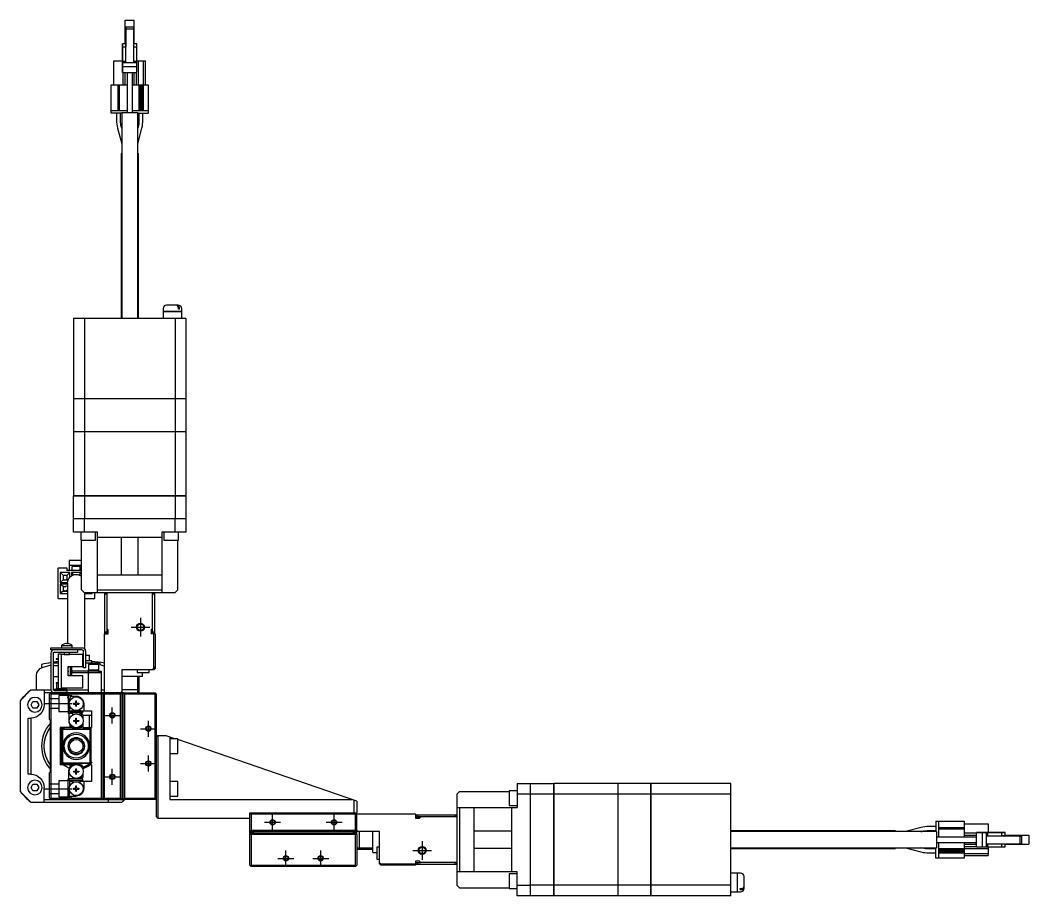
# Model space of a CAD drawing. Extents: x 0 to 1346, y -8 to 1139.
# Drawn here: x 0 to 377.6, y 409.9 to 737.5 of the extents above; entities that cross this region are included whole.
import ezdxf

# ---------------------------------------------------------------- set-up
doc = ezdxf.new("R2010")
doc.units = 0
doc.header["$LTSCALE"] = 0.5
doc.linetypes.add('CENTER', pattern=[50.8, 31.75, -6.35, 6.35, -6.35])
doc.linetypes.add('DASHED', pattern=[19.05, 12.7, -6.35])
for name, color, linetype in [('MSM_CENTER', 1, 'CENTER'), ('MSM_CONTINUOUS', 7, 'CONTINUOUS'), ('MSM_DASHED', 4, 'DASHED'), ('MSM_NARROW', 5, 'CONTINUOUS')]:
    doc.layers.add(name, color=color, linetype=linetype)

msp = doc.modelspace()

# ---------------------------------------------------------------- linework, layer by layer
at = {"layer": 'MSM_CENTER'}
for p, q in [((45, 513.91), (45, 506.91)), ((41.5, 510.41), (48.5, 510.41)), ((9, 481.91), (19.5, 481.91)), ((34.5, 474.41), (34.5, 480.41)), ((31.5, 477.41), (37.5, 477.41)), ((45, 472.41), (51, 472.41)), ((48, 469.41), (48, 475.41)), ((48, 456.41), (48, 462.41)), ((34.5, 451.41), (34.5, 457.41)), ((45, 459.41), (51, 459.41)), ((31.5, 454.41), (37.5, 454.41)), ((9, 449.91), (19.5, 449.91)), ((94.5, 434.41), (94.5, 440.41)), ((117.5, 434.41), (117.5, 440.41)), ((91.5, 437.41), (97.5, 437.41)), ((114.5, 437.41), (120.5, 437.41)), ((99.5, 420.91), (99.5, 426.91)), ((112.5, 420.91), (112.5, 426.91)), ((147, 426.91), (154, 426.91)), ((150.5, 430.41), (150.5, 423.41)), ((96.5, 423.91), (102.5, 423.91)), ((109.5, 423.91), (115.5, 423.91))]:
    msp.add_line(p, q, dxfattribs=at)
at = {"layer": 'MSM_CONTINUOUS'}
for p, q in [((39.3, 728.61), (39.3, 737.51)), ((39.3, 728.61), (39.3, 737.51)), ((39.3, 737.51), (42.7, 737.51)), ((39.3, 728.61), (39.3, 737.51)), ((42.7, 728.61), (42.7, 737.51)), ((39.5, 734.91), (39.5, 733.41)), ((39.5, 734.21), (39.5, 734.91)), ((42.5, 734.91), (39.5, 734.91)), ((39.5, 721.61), (39.5, 734.21)), ((42.5, 734.21), (39.5, 734.21)), ((39.5, 733.41), (39.5, 731.91)), ((42.5, 734.21), (42.5, 734.91)), ((42.5, 721.61), (42.5, 734.21)), ((39.5, 732.04), (39.5, 727.36)), ((39.5, 731.91), (39.5, 732.04)), ((38.3, 727.66), (38.3, 728.61)), ((38.3, 728.61), (38.3, 718.91)), ((39.5, 728.61), (38.3, 728.61)), ((38.3, 727.36), (38.3, 727.66)), ((38.3, 722.11), (38.3, 727.36)), ((39.5, 727.36), (38.3, 727.36)), ((38.3, 725.86), (38.3, 725.68)), ((38.3, 725.56), (38.3, 725.86)), ((38.3, 725.68), (38.3, 720.11)), ((38.3, 717.91), (38.3, 725.56)), ((39.5, 727.66), (39.5, 727.36)), ((39.5, 722.11), (39.5, 727.36)), ((43.7, 728.61), (42.5, 728.61)), ((43.7, 727.36), (42.5, 727.36)), ((43.7, 727.66), (43.7, 728.61)), ((43.7, 727.36), (43.7, 727.66)), ((43.7, 722.11), (43.7, 727.36)), ((35.1, 722.26), (38.3, 722.26)), ((35.1, 713.36), (35.1, 722.26)), ((38.3, 721.61), (38.3, 722.11)), ((39.5, 722.11), (38.3, 722.11)), ((38.3, 720.11), (38.3, 721.61)), ((43.7, 721.61), (38.3, 721.61)), ((39.5, 721.61), (39.5, 722.11)), ((43.7, 722.11), (42.5, 722.11)), ((43.7, 722.26), (46.9, 722.26)), ((43.7, 721.61), (43.7, 722.11)), ((43.7, 720.11), (43.7, 721.61)), ((44.25, 713.36), (44.25, 722.26)), ((46.15, 713.36), (46.15, 722.26)), ((46.9, 713.36), (46.9, 722.26)), ((43.7, 720.11), (38.3, 720.11)), ((38.3, 718.91), (38.3, 717.91)), ((38.3, 717.91), (43.7, 717.91)), ((38.5, 713.36), (38.5, 717.91)), ((39.3, 713.36), (39.3, 717.91)), ((40, 717.91), (40, 710.55)), ((40, 717.91), (40, 710)), ((42, 710.55), (42, 717.91)), ((42.7, 713.36), (42.7, 717.91)), ((43.5, 713.36), (43.5, 717.91)), ((43.7, 717.91), (43.7, 720.11)), ((34.1, 702.66), (34.1, 713.36)), ((34.1, 713.36), (40, 713.36)), ((36.55, 713.36), (36.55, 703.66)), ((37.05, 713.36), (37.05, 703.66)), ((40, 710.55), (40, 709.29)), ((40, 710), (40, 709.81)), ((42, 713.36), (47.9, 713.36)), ((42, 709.29), (42, 710.55)), ((44.4, 713.36), (44.4, 703.66)), ((44.9, 713.36), (44.9, 703.66)), ((44.95, 713.36), (44.95, 703.66)), ((45.45, 713.36), (45.45, 703.66)), ((45.5, 713.36), (45.5, 703.66)), ((46, 713.36), (46, 703.66)), ((47.9, 713.36), (47.9, 702.66)), ((40, 709.81), (40, 702.91)), ((40, 709.29), (40, 702.91)), ((42, 702.91), (42, 709.29)), ((34.1, 703.66), (40, 703.66)), ((38, 702.66), (34.1, 702.66)), ((36.05, 702.66), (36.05, 700.02)), ((37.55, 700.02), (37.55, 702.66)), ((38, 702.91), (44, 702.91)), ((38, 702.91), (38, 625.91)), ((42, 703.66), (47.9, 703.66)), ((44, 625.91), (44, 702.91)), ((44, 702.66), (47.9, 702.66)), ((44.45, 702.66), (44.45, 700.03)), ((45.95, 700.03), (45.95, 702.66)), ((36.43, 697.15), (36.43, 697.14)), ((36.43, 697.14), (38, 691.29)), ((38, 697.08), (37.88, 697.54)), ((44.12, 697.53), (44, 697.08)), ((44, 691.29), (45.57, 697.14)), ((37.75, 687.66), (38, 687.66)), ((37.75, 687.66), (37.75, 625.91)), ((44, 687.66), (44.25, 687.66)), ((44.25, 625.91), (44.25, 687.66)), ((59.2, 630.91), (54.8, 630.91)), ((53.5, 629.61), (53.5, 628.46)), ((60.5, 628.46), (53.5, 628.46)), ((53.5, 628.41), (53.5, 625.91)), ((60.5, 628.41), (53.5, 628.41)), ((53.55, 628.46), (53.55, 628.41)), ((59.29, 629.41), (59.29, 629.61)), ((59.65, 629.41), (59.29, 629.41)), ((59.65, 629.41), (59.65, 629.61)), ((60.45, 628.41), (60.45, 628.46)), ((60.5, 628.46), (60.5, 629.61)), ((60.5, 625.91), (60.5, 628.41)), ((62, 625.91), (20, 625.91)), ((20, 625.91), (20, 595.96)), ((24.03, 625.91), (24.03, 595.96)), ((57.97, 625.91), (57.97, 595.96)), ((62, 625.91), (62, 595.96)), ((20, 595.96), (62, 595.96)), ((20, 595.91), (20, 583.66)), ((20, 595.91), (62, 595.91)), ((20.05, 595.96), (20.05, 595.91)), ((24.03, 595.91), (24.03, 583.66)), ((24.29, 595.96), (24.29, 595.91)), ((57.71, 595.96), (57.71, 595.91)), ((57.97, 595.91), (57.97, 583.66)), ((61.95, 595.96), (61.95, 595.91)), ((62, 595.91), (62, 583.66)), ((20, 583.66), (62, 583.66)), ((20, 583.61), (20, 559.66)), ((20, 583.61), (62, 583.61)), ((20.05, 583.66), (20.05, 583.61)), ((24.03, 583.61), (24.03, 559.66)), ((24.29, 583.66), (24.29, 583.61)), ((57.71, 583.66), (57.71, 583.61)), ((57.97, 583.61), (57.97, 559.66)), ((61.95, 583.66), (61.95, 583.61)), ((62, 583.61), (62, 559.66)), ((20, 559.66), (62, 559.66)), ((20, 559.61), (62, 559.61)), ((20, 545.91), (20, 559.61)), ((20.05, 559.66), (20.05, 559.61)), ((24.03, 559.61), (24.03, 550.91)), ((24.29, 559.66), (24.29, 559.61)), ((57.71, 559.66), (57.71, 559.61)), ((57.97, 559.61), (57.97, 550.91)), ((61.95, 559.66), (61.95, 559.61)), ((62, 559.61), (62, 545.91)), ((62, 550.91), (20, 550.91)), ((24, 550.91), (24, 545.91)), ((58, 545.91), (58, 550.91)), ((29, 545.91), (20, 545.91)), ((22.75, 545.91), (22.75, 542.91)), ((28.25, 542.91), (28.25, 545.91)), ((29, 523.41), (29, 545.91)), ((53, 543.91), (29, 543.91)), ((37.79, 543.91), (37.79, 529.91)), ((44.21, 529.91), (44.21, 543.91)), ((62, 545.91), (53, 545.91)), ((53, 545.91), (53, 523.41)), ((53.75, 545.91), (53.75, 542.91)), ((59.25, 542.91), (59.25, 545.91)), ((22.75, 542.91), (28.25, 542.91)), ((23, 524.41), (23, 542.91)), ((53.75, 542.91), (59.25, 542.91)), ((59, 524.41), (59, 542.91)), ((14.4, 532.61), (17.5, 532.61)), ((17.5, 532.61), (17.5, 531.61)), ((23, 535.41), (18.3, 535.41)), ((18.3, 535.41), (18.3, 531.61)), ((23, 533.49), (18.3, 533.49)), ((22.5, 533.11), (19.5, 533.11)), ((19.5, 531.61), (19.5, 533.11)), ((22.5, 531.61), (22.5, 533.11)), ((14.1, 532.31), (14.1, 521.31)), ((18.6, 530.81), (15, 530.81)), ((15, 530.81), (15, 527.16)), ((16.05, 529.86), (15, 530.81)), ((16.05, 529.86), (16.05, 528.11)), ((16.05, 529.86), (17.55, 529.86)), ((23, 531.61), (17.5, 531.61)), ((17.55, 529.86), (18.6, 530.81)), ((17.55, 528.11), (17.55, 529.86)), ((18.6, 529.1), (18.6, 530.81)), ((22.8, 530.81), (19.2, 530.81)), ((19.2, 530.81), (19.2, 529.61)), ((20.07, 530.02), (19.2, 530.81)), ((21.93, 530.02), (22.8, 530.81)), ((22.8, 529.61), (22.8, 530.81)), ((53, 529.91), (29, 529.91)), ((16.05, 528.11), (15, 527.16)), ((15, 527.16), (17.76, 527.16)), ((15, 526.56), (15, 523.01)), ((17.75, 526.56), (15, 526.56)), ((16.05, 525.66), (15, 526.56)), ((16.42, 528.11), (16.05, 528.48)), ((16.05, 528.11), (17.55, 528.11)), ((16.05, 525.66), (16.05, 523.91)), ((16.05, 525.66), (17.11, 525.66)), ((17.75, 525.85), (16.59, 525.5)), ((17.55, 528.48), (17.17, 528.11)), ((17.55, 528.11), (17.88, 527.81)), ((17.75, 526.91), (17.75, 504.29)), ((16.05, 523.91), (15, 523.01)), ((15, 523.01), (17.75, 523.01)), ((16.42, 523.91), (16.05, 524.28)), ((16.05, 523.91), (17.55, 523.91)), ((17.01, 524.06), (17.75, 524.28)), ((17.46, 524.2), (17.17, 523.91)), ((17.55, 523.91), (17.55, 524.22)), ((17.55, 523.91), (17.75, 523.74)), ((23, 524.41), (24, 523.41)), ((24, 523.41), (58, 523.41)), ((24.25, 502.24), (24.25, 523.41)), ((24.25, 523.01), (27, 523.01)), ((26.53, 523.41), (27, 523.01)), ((27, 523.01), (27, 523.41)), ((27.9, 521.31), (27.9, 523.41)), ((29, 524.41), (53, 524.41)), ((31.7, 523.21), (32.5, 523.21)), ((31.7, 508.21), (31.7, 523.21)), ((32.5, 522.71), (31.7, 522.71)), ((32.5, 523.41), (32.5, 508.21)), ((49.5, 508.21), (49.5, 523.41)), ((49.5, 523.21), (50.3, 523.21)), ((50.3, 522.71), (49.5, 522.71)), ((50.3, 523.21), (50.3, 508.21)), ((58, 523.41), (59, 524.41)), ((17.75, 521.01), (14.4, 521.01)), ((27.6, 521.01), (24.25, 521.01)), ((32.5, 509.91), (33, 509.41)), ((49, 509.41), (49.5, 509.91)), ((31.5, 507.91), (31.5, 485.91)), ((31.5, 507.91), (33, 507.91)), ((31.7, 508.71), (32.5, 508.71)), ((32.5, 508.21), (31.7, 508.21)), ((32.75, 509.66), (32.75, 507.91)), ((33, 507.91), (33, 509.41)), ((49, 509.41), (49, 507.91)), ((50.5, 507.91), (49, 507.91)), ((49.5, 508.71), (50.3, 508.71)), ((50.3, 508.21), (49.5, 508.21)), ((50, 495.02), (50, 507.91)), ((50.5, 507.91), (50.5, 494.91)), ((11.5, 501.91), (11.5, 502.71)), ((11.5, 502.71), (23.3, 502.71)), ((15.5, 503.61), (19.5, 503.61)), ((15.5, 503.61), (15.5, 502.71)), ((16.61, 504.18), (16.61, 504.18)), ((17.32, 504.18), (17.32, 504.3)), ((17.68, 504.3), (17.68, 504.18)), ((18.39, 504.18), (18.39, 504.18)), ((19.5, 502.71), (19.5, 503.61)), ((23.2, 501.91), (11.5, 501.91)), ((11.5, 500.71), (11.5, 487.11)), ((12.3, 500.71), (12.3, 487.11)), ((12.7, 501.11), (21.5, 501.11)), ((13.5, 498.53), (13.5, 498.28)), ((14.3, 498.53), (13.5, 498.53)), ((14.3, 487.41), (14.3, 500.41)), ((14.3, 500.41), (15.5, 500.41)), ((15.5, 487.41), (15.5, 500.41)), ((23.5, 500.16), (15.5, 500.16)), ((16.5, 501.11), (16.5, 500.21)), ((16.5, 500.21), (18.5, 500.21)), ((16.5, 500.21), (16.55, 500.16)), ((18.45, 500.16), (18.5, 500.21)), ((18.5, 500.21), (18.5, 501.11)), ((21.5, 501.91), (21.5, 501.11)), ((23.4, 496.66), (23.4, 499.16)), ((23.5, 499.16), (23.4, 499.16)), ((23.5, 499.16), (23.5, 500.16)), ((23.7, 495.21), (23.7, 501.41)), ((24.5, 501.51), (24.5, 495.21)), ((24.5, 499.91), (26, 499.91)), ((26, 497.91), (26, 499.91)), ((8, 496.48), (8, 495.16)), ((11.5, 496.16), (8.17, 495.21)), ((14.3, 496.91), (12.3, 496.91)), ((14.3, 495.91), (12.3, 495.91)), ((14.3, 498.28), (13.5, 498.28)), ((18, 495.66), (23.5, 495.66)), ((18, 492.16), (18, 495.66)), ((18.7, 495.66), (18.7, 492.16)), ((19.2, 495.66), (19.2, 492.16)), ((23.4, 498.36), (23.5, 498.36)), ((23.4, 497.98), (23.5, 497.98)), ((23.4, 497.83), (23.5, 497.83)), ((23.4, 497.46), (23.5, 497.46)), ((23.7, 496.91), (23.4, 496.91)), ((23.5, 496.66), (23.4, 496.66)), ((23.5, 497.46), (23.5, 498.36)), ((23.5, 497.91), (23.7, 497.91)), ((23.5, 495.66), (23.5, 496.66)), ((24.5, 495.21), (23.7, 495.21)), ((24.5, 497.91), (26.82, 497.91)), ((30, 496.91), (24.5, 496.91)), ((29.4, 496.41), (25.6, 496.41)), ((25.6, 496.41), (25.6, 494.41)), ((26.78, 496.41), (26.78, 496.91)), ((26.82, 496.91), (26.82, 497.91)), ((29.4, 494.41), (29.4, 496.41)), ((30, 496.31), (30, 496.91)), ((31.5, 495.88), (30, 496.31)), ((49.69, 494.41), (50, 495.02)), ((50, 495.02), (50.5, 495.52)), ((50.5, 494.91), (50, 494.41)), ((6, 492.33), (6, 486.91)), ((12.3, 491.91), (14.3, 491.91)), ((23.5, 492.16), (18, 492.16)), ((19.5, 493.41), (19.5, 493.91)), ((29.5, 493.91), (19.5, 493.91)), ((19.5, 493.41), (30.5, 493.41)), ((23.5, 487.66), (23.5, 492.16)), ((25.5, 494.41), (29.5, 494.41)), ((25.5, 494.41), (25.5, 485.91)), ((25.5, 492.91), (26, 493.41)), ((29.5, 493.41), (29.5, 494.41)), ((29.5, 493.91), (30.5, 493.91)), ((30.5, 485.91), (30.5, 493.91)), ((50, 494.41), (38, 494.41)), ((38, 494.41), (38, 445.91)), ((45.75, 491.91), (38, 491.91)), ((43.75, 494.41), (43.75, 493.41)), ((43.75, 493.41), (48.25, 493.41)), ((44, 485.91), (44, 491.91)), ((44.5, 485.91), (44.5, 491.91)), ((45.75, 491.91), (45.75, 493.41)), ((48.25, 493.41), (48.25, 494.41)), ((12.5, 487.21), (16.5, 487.21)), ((12.5, 487.21), (12.5, 486.76)), ((13.5, 489.53), (13.5, 489.28)), ((14.3, 489.53), (13.5, 489.53)), ((14.3, 489.28), (13.5, 489.28)), ((13.5, 487.41), (17.5, 487.41)), ((13.5, 487.41), (13.5, 487.21)), ((13.6, 489.28), (13.6, 487.41)), ((15.5, 487.66), (23.5, 487.66)), ((16.5, 486.71), (16.5, 487.21)), ((17.4, 487.41), (17.4, 487.66)), ((17.5, 486.91), (17.5, 487.41)), ((4, 486.91), (0, 482.91)), ((4, 486.91), (11.52, 486.91)), ((9, 486.91), (9, 481.41)), ((38.7, 485.91), (9, 485.91)), ((11, 485.41), (11.25, 485.66)), ((11, 475.91), (11, 485.41)), ((11.5, 485.91), (11.25, 485.66)), ((11.25, 485.66), (11.5, 485.41)), ((11.5, 485.41), (11.5, 446.41)), ((18, 485.41), (11.5, 485.41)), ((12.35, 486.91), (12.5, 486.91)), ((12.7, 486.71), (17.5, 486.71)), ((16.5, 486.91), (25.5, 486.91)), ((17.5, 486.71), (17.5, 485.91)), ((18, 485.41), (17.5, 485.91)), ((18, 485.91), (18, 478.11)), ((18.5, 485.41), (18.75, 485.66)), ((18.5, 484.97), (18.5, 485.41)), ((18.5, 483.65), (18.5, 482.52)), ((19, 485.11), (18.69, 484.66)), ((18.7, 484.61), (21, 484.61)), ((19, 485.91), (18.75, 485.66)), ((18.75, 485.66), (19, 485.41)), ((19, 485.41), (19, 485.11)), ((30.5, 485.41), (19, 485.41)), ((19.5, 484.61), (19, 485.11)), ((30.5, 486.91), (31.5, 486.91)), ((31, 485.41), (30.5, 485.91)), ((30.5, 485.41), (30.75, 485.66)), ((30.5, 446.41), (30.5, 485.41)), ((31.25, 485.66), (31, 485.41)), ((31, 485.41), (31, 446.41)), ((31.5, 485.91), (31.25, 485.66)), ((31.25, 485.66), (31.5, 485.41)), ((37.5, 485.41), (31.5, 485.41)), ((31.5, 485.41), (31.5, 446.41)), ((38, 486.41), (37.5, 485.91)), ((37.5, 485.41), (38, 485.91)), ((37.5, 446.41), (37.5, 485.41)), ((44, 486.91), (38, 486.91)), ((38.2, 485.91), (38.2, 484.51)), ((38.2, 484.51), (38.5, 484.51)), ((38.4, 485.51), (38.4, 484.81)), ((39, 485.91), (38.5, 485.41)), ((38.5, 446.41), (38.5, 485.41)), ((38.7, 485.91), (38.8, 485.81)), ((38.7, 485.81), (38.9, 485.81)), ((38.75, 485.66), (39, 485.41)), ((39, 485.91), (50.5, 485.91)), ((39, 485.41), (39, 446.41)), ((50.5, 485.41), (39, 485.41)), ((51, 485.41), (50.5, 485.91)), ((50.5, 485.41), (50.75, 485.66)), ((50.5, 446.41), (50.5, 485.41)), ((51, 439.41), (51, 485.41)), ((0, 482.91), (0, 448.91)), ((4.06, 481.41), (4.78, 482.66)), ((4.78, 480.16), (4.06, 481.41)), ((4.78, 482.66), (6.22, 482.66)), ((6.22, 480.16), (4.78, 480.16)), ((6.22, 482.66), (6.94, 481.41)), ((6.94, 481.41), (6.22, 480.16)), ((18.5, 481.09), (18.5, 479.11)), ((20, 481.95), (20.79, 481.95)), ((20, 481.95), (20, 481.66)), ((20, 481.66), (20.79, 481.66)), ((20.53, 481.66), (20.53, 481.95)), ((20.85, 482.81), (21.14, 482.81)), ((20.85, 482.01), (20.85, 482.81)), ((21.14, 482.28), (20.85, 482.28)), ((20.85, 480.81), (20.85, 481.6)), ((20.85, 481.34), (21.14, 481.34)), ((20.85, 480.81), (21.14, 480.81)), ((21.14, 482.01), (21.14, 482.81)), ((21.14, 480.81), (21.14, 481.6)), ((21.2, 481.95), (22, 481.95)), ((21.2, 481.66), (22, 481.66)), ((21.47, 481.66), (21.47, 481.95)), ((22, 481.95), (22, 481.66)), ((23.8, 481.81), (23.8, 479.11)), ((3, 455.41), (3, 476.41)), ((3, 476.41), (4, 476.41)), ((4, 476.41), (4, 455.41)), ((11.35, 475.56), (11, 475.91)), ((19.45, 478.11), (18, 478.11)), ((18.2, 478.11), (18.2, 475.41)), ((18.5, 479.11), (19.45, 479.11)), ((18.5, 478.31), (18.5, 478.91)), ((23.5, 478.91), (18.5, 478.91)), ((23.5, 478.31), (18.5, 478.31)), ((19.45, 479.11), (19.6, 479.37)), ((19.45, 478.11), (19.58, 477.88)), ((20.85, 476.41), (21.14, 476.41)), ((20.85, 475.61), (20.85, 476.41)), ((21.14, 475.88), (20.85, 475.88)), ((21.14, 475.61), (21.14, 476.41)), ((22.38, 477.81), (22.55, 478.11)), ((22.4, 479.37), (22.55, 479.11)), ((22.55, 479.11), (26.7, 479.11)), ((22.55, 478.11), (23, 478.11)), ((23, 477.07), (23, 478.11)), ((23, 478.11), (23.5, 477.61)), ((23.5, 478.31), (23.5, 478.91)), ((23.5, 477.61), (23.5, 476.12)), ((26.7, 477.36), (23.5, 477.36)), ((26, 472.86), (26, 477.36)), ((26.7, 479.11), (26.7, 472.91)), ((11.35, 456.26), (11.35, 475.56)), ((20.29, 472.91), (15, 472.91)), ((15, 472.91), (15, 458.91)), ((16, 472.11), (15.8, 471.91)), ((16, 472.11), (16.3, 472.41)), ((26, 472.11), (16, 472.11)), ((16.3, 472.41), (25.7, 472.41)), ((18.7, 472.91), (18.7, 473.81)), ((19.2, 473.26), (19.2, 472.91)), ((20, 475.55), (20.79, 475.55)), ((20, 475.55), (20, 475.26)), ((20, 475.26), (20.79, 475.26)), ((20.53, 475.26), (20.53, 475.55)), ((20.85, 474.41), (20.85, 475.2)), ((20.85, 474.94), (21.14, 474.94)), ((20.85, 474.41), (21.14, 474.41)), ((21.14, 474.41), (21.14, 475.2)), ((21.2, 475.55), (22, 475.55)), ((21.2, 475.26), (22, 475.26)), ((21.47, 475.26), (21.47, 475.55)), ((23, 472.91), (21.71, 472.91)), ((22, 475.55), (22, 475.26)), ((23, 472.91), (23, 473.75)), ((23.5, 473.41), (23, 472.91)), ((23.5, 474.69), (23.5, 472.86)), ((23.5, 472.86), (26.5, 472.86)), ((25.7, 472.41), (26.2, 471.91)), ((26.5, 472.91), (26.5, 458.91)), ((26.7, 472.91), (26.5, 472.91)), ((15.5, 471.61), (15.8, 471.91)), ((15.5, 460.21), (15.5, 471.61)), ((15.8, 471.91), (15.8, 459.91)), ((24.2, 468.88), (24.2, 469.07)), ((24.2, 468.88), (24.42, 468.66)), ((24.42, 468.83), (24.42, 468.66)), ((24.42, 468.66), (24.56, 468.66)), ((26.2, 459.91), (26.2, 471.91)), ((26.2, 471.91), (26.5, 471.61)), ((51, 469.41), (51.5, 469.91)), ((51.5, 469.91), (51.5, 438.91)), ((51.5, 469.91), (54.5, 469.91)), ((54.5, 469.91), (58.13, 468.66)), ((56, 469.39), (56, 445.91)), ((59, 468.66), (56, 468.66)), ((59, 463.16), (59, 468.66)), ((126, 445.29), (59, 468.36)), ((18.04, 464.85), (18.04, 464.84)), ((23.97, 464.84), (23.97, 464.84)), ((19.56, 463.11), (19.63, 463.11)), ((19.69, 463.04), (19.63, 463.11)), ((22.38, 463.11), (22.31, 463.04)), ((22.38, 463.11), (22.44, 463.11)), ((24.42, 463.16), (24.2, 462.93)), ((24.2, 462.74), (24.2, 462.93)), ((24.42, 463.16), (24.42, 462.99)), ((24.56, 463.16), (24.42, 463.16)), ((56, 463.16), (59, 463.16)), ((20.29, 458.91), (15, 458.91)), ((16.3, 459.41), (15.5, 460.21)), ((16, 459.71), (26, 459.71)), ((25.7, 459.41), (16.3, 459.41)), ((18.7, 458), (18.7, 458.91)), ((19.2, 458.91), (19.2, 458.55)), ((20.85, 457.41), (21.14, 457.41)), ((20.85, 456.61), (20.85, 457.41)), ((21.14, 456.61), (21.14, 457.41)), ((21.71, 458.91), (23, 458.91)), ((23, 458.07), (23, 458.91)), ((23, 458.91), (23.5, 458.41)), ((23.5, 458.41), (23.5, 457.12)), ((26, 459.71), (25.7, 459.41)), ((26, 459.71), (26.2, 459.91)), ((26.5, 460.21), (26.2, 459.91)), ((26.7, 458.91), (26.5, 458.91)), ((26.7, 458.91), (26.7, 452.71)), ((4, 455.41), (3, 455.41)), ((11, 455.91), (11.35, 456.26)), ((11, 446.41), (11, 455.91)), ((18, 445.91), (18, 453.71)), ((19.45, 453.71), (18, 453.71)), ((18.2, 453.71), (18.2, 456.41)), ((18.5, 452.91), (18.5, 453.51)), ((23.5, 453.51), (18.5, 453.51)), ((19.45, 453.71), (19.58, 453.93)), ((20, 456.55), (20.79, 456.55)), ((20, 456.55), (20, 456.26)), ((20, 456.26), (20.79, 456.26)), ((20.53, 456.26), (20.53, 456.55)), ((21.14, 456.88), (20.85, 456.88)), ((20.85, 455.41), (20.85, 456.2)), ((20.85, 455.94), (21.14, 455.94)), ((20.85, 455.41), (21.14, 455.41)), ((21.14, 455.41), (21.14, 456.2)), ((21.2, 456.55), (22, 456.55)), ((21.2, 456.26), (22, 456.26)), ((21.47, 456.26), (21.47, 456.55)), ((22, 456.55), (22, 456.26)), ((22.38, 454), (22.55, 453.71)), ((23, 453.71), (22.55, 453.71)), ((23, 453.71), (23, 454.75)), ((23.5, 454.21), (23, 453.71)), ((23.5, 455.69), (23.5, 454.21)), ((23.5, 452.91), (23.5, 453.51)), ((4.06, 450.41), (4.78, 451.66)), ((4.78, 449.16), (4.06, 450.41)), ((4.78, 451.66), (6.22, 451.66)), ((6.22, 451.66), (6.94, 450.41)), ((6.94, 450.41), (6.22, 449.16)), ((9, 444.91), (9, 450.41)), ((23.5, 452.91), (18.5, 452.91)), ((19.45, 452.71), (18.5, 452.71)), ((18.5, 452.71), (18.5, 450.72)), ((19.6, 452.45), (19.45, 452.71)), ((20, 450.15), (20.79, 450.15)), ((20, 450.15), (20, 449.86)), ((20, 449.86), (20.79, 449.86)), ((20.53, 449.86), (20.53, 450.15)), ((20.85, 451.01), (21.14, 451.01)), ((20.85, 450.21), (20.85, 451.01)), ((21.14, 450.48), (20.85, 450.48)), ((20.85, 449.01), (20.85, 449.8)), ((20.85, 449.54), (21.14, 449.54)), ((21.14, 450.21), (21.14, 451.01)), ((21.14, 449.01), (21.14, 449.8)), ((21.2, 450.15), (22, 450.15)), ((21.2, 449.86), (22, 449.86)), ((21.47, 449.86), (21.47, 450.15)), ((22, 450.15), (22, 449.86)), ((22.55, 452.71), (22.4, 452.45)), ((26.7, 452.71), (22.55, 452.71)), ((23.8, 452.71), (23.8, 450.01)), ((59, 452.66), (56, 452.66)), ((59, 447.16), (59, 452.66)), ((186, 451.91), (186, 442.91)), ((186, 451.91), (199.7, 451.91)), ((191, 409.91), (191, 451.91)), ((199.7, 451.91), (199.7, 409.91)), ((199.75, 451.86), (199.7, 451.86)), ((199.75, 451.91), (199.75, 409.91)), ((223.7, 451.91), (199.75, 451.91)), ((223.7, 451.91), (223.7, 409.91)), ((223.75, 451.86), (223.7, 451.86)), ((223.75, 451.91), (223.75, 409.91)), ((236, 451.91), (223.75, 451.91)), ((236, 451.91), (236, 409.91)), ((236.05, 451.86), (236, 451.86)), ((236.05, 451.91), (236.05, 409.91)), ((266, 451.91), (236.05, 451.91)), ((266, 409.91), (266, 451.91)), ((0, 448.91), (4, 444.91)), ((6.22, 449.16), (4.78, 449.16)), ((9, 445.91), (38.7, 445.91)), ((11.25, 446.16), (11, 446.41)), ((11.5, 446.41), (11.25, 446.16)), ((11.25, 446.16), (11.5, 445.91)), ((11.5, 446.41), (18, 446.41)), ((17.5, 445.91), (18, 446.41)), ((18.5, 446.41), (18.5, 449.29)), ((18.5, 447.21), (21, 447.21)), ((19, 445.91), (18.5, 446.41)), ((18.65, 447.21), (19, 446.71)), ((19, 446.41), (18.75, 446.16)), ((19, 446.71), (19.5, 447.21)), ((19, 446.71), (19, 446.41)), ((19, 446.41), (30.5, 446.41)), ((20.85, 449.01), (21.14, 449.01)), ((30.75, 446.16), (30.5, 446.41)), ((30.5, 445.91), (31, 446.41)), ((31, 446.41), (31.25, 446.16)), ((31.5, 446.41), (31.25, 446.16)), ((31.25, 446.16), (31.5, 445.91)), ((31.5, 446.41), (37.5, 446.41)), ((33, 445.91), (33, 444.91)), ((38, 445.91), (37.5, 446.41)), ((38, 444.91), (39, 445.91)), ((38.2, 445.91), (38.2, 447.31)), ((38.2, 447.31), (38.5, 447.31)), ((38.4, 447.01), (38.4, 446.31)), ((38.5, 446.41), (39, 445.91)), ((38.9, 446.01), (38.7, 446.01)), ((38.8, 446.01), (38.7, 445.91)), ((39, 446.41), (38.75, 446.16)), ((39, 446.41), (50.5, 446.41)), ((50.5, 445.91), (39, 445.91)), ((50.75, 446.16), (50.5, 446.41)), ((50.5, 445.91), (51, 446.41)), ((56, 447.16), (59, 447.16)), ((56, 445.91), (124.2, 445.91)), ((125, 440.91), (125, 445.63)), ((164.5, 448.91), (163.5, 447.91)), ((163.5, 447.91), (163.5, 413.91)), ((164.5, 448.91), (183, 448.91)), ((183, 449.16), (183, 443.66)), ((186, 449.16), (183, 449.16)), ((191, 447.91), (186, 447.91)), ((199.7, 447.88), (191, 447.88)), ((199.75, 447.62), (199.7, 447.62)), ((223.7, 447.88), (199.75, 447.88)), ((223.75, 447.62), (223.7, 447.62)), ((236, 447.88), (223.75, 447.88)), ((236.05, 447.62), (236, 447.62)), ((266, 447.88), (236.05, 447.88)), ((4, 444.91), (38, 444.91)), ((126, 445.29), (126, 440.91)), ((163.5, 442.91), (186, 442.91)), ((164.5, 442.91), (164.5, 418.91)), ((170, 418.91), (170, 442.91)), ((183, 443.66), (186, 443.66)), ((184, 418.91), (184, 442.91)), ((51, 439.41), (51.5, 438.91)), ((51.5, 438.91), (86, 438.91)), ((86.5, 440.91), (86, 440.41)), ((86, 433.21), (86, 440.91)), ((86, 440.91), (126, 440.91)), ((86.5, 440.41), (86.25, 440.66)), ((125.5, 440.41), (86.5, 440.41)), ((86.5, 440.41), (86.5, 434.41)), ((126, 440.41), (125.5, 440.91)), ((125.75, 440.66), (125.5, 440.41)), ((125.5, 434.41), (125.5, 440.41)), ((148, 440.41), (126, 440.41)), ((126, 433.21), (126, 440.41)), ((148, 440.41), (148, 438.91)), ((149.75, 439.16), (148, 439.16)), ((148, 438.91), (149.5, 438.91)), ((148.3, 439.41), (148.3, 440.21)), ((148.3, 440.21), (163.3, 440.21)), ((163.5, 439.41), (148.3, 439.41)), ((148.8, 440.21), (148.8, 439.41)), ((150, 439.41), (149.5, 438.91)), ((162.8, 439.41), (162.8, 440.21)), ((163.3, 440.21), (163.3, 439.41)), ((86, 433.91), (86.5, 434.41)), ((86.5, 434.41), (125.5, 434.41)), ((125.5, 434.41), (126, 433.91)), ((126.5, 433.91), (126, 434.41)), ((337.24, 435.48), (331.38, 433.91)), ((342.75, 435.86), (340.12, 435.86)), ((340.12, 434.36), (342.75, 434.36)), ((342.75, 437.81), (353.45, 437.81)), ((342.75, 437.81), (342.75, 433.91)), ((343.75, 437.81), (343.75, 431.91)), ((353.45, 435.36), (343.75, 435.36)), ((353.45, 434.86), (343.75, 434.86)), ((353.45, 437.81), (353.45, 431.91)), ((353.45, 436.81), (362.35, 436.81)), ((362.35, 436.81), (362.35, 433.61)), ((134.5, 433.91), (86, 433.91)), ((86, 433.71), (87.4, 433.71)), ((86.5, 433.41), (86, 432.91)), ((86.1, 433.11), (86, 433.21)), ((86, 421.41), (86, 432.91)), ((86.1, 433.01), (86.1, 433.21)), ((86.5, 432.91), (86.25, 433.16)), ((87.1, 433.51), (86.4, 433.51)), ((86.5, 433.41), (125.5, 433.41)), ((125.5, 432.91), (86.5, 432.91)), ((86.5, 432.91), (86.5, 421.41)), ((87.4, 433.71), (87.4, 433.41)), ((126, 433.71), (124.6, 433.71)), ((124.6, 433.71), (124.6, 433.41)), ((125.6, 433.51), (124.9, 433.51)), ((126, 432.91), (125.5, 433.41)), ((125.75, 433.16), (125.5, 432.91)), ((125.5, 421.41), (125.5, 432.91)), ((125.9, 433.21), (125.9, 433.01)), ((126, 433.21), (125.9, 433.11)), ((126, 432.91), (126, 421.41)), ((127, 427.91), (127, 433.91)), ((132, 426.16), (132, 433.91)), ((134.5, 421.91), (134.5, 433.91)), ((184, 434.12), (170, 434.12)), ((327.75, 434.16), (266, 434.16)), ((343, 433.91), (266, 433.91)), ((327.75, 434.16), (327.75, 433.91)), ((337.17, 433.91), (337.62, 434.03)), ((337.62, 434.03), (337.63, 434.03)), ((343, 433.91), (343, 427.91)), ((349.38, 431.91), (343, 431.91)), ((349.9, 431.91), (343, 431.91)), ((350.64, 431.91), (349.38, 431.91)), ((350.1, 431.91), (349.9, 431.91)), ((358, 431.91), (350.1, 431.91)), ((358, 431.91), (350.64, 431.91)), ((353.45, 433.41), (358, 433.41)), ((353.45, 432.61), (358, 432.61)), ((358, 433.61), (365.65, 433.61)), ((358, 433.61), (358, 433.61)), ((359, 433.61), (358, 433.61)), ((358, 428.21), (358, 433.61)), ((368.7, 433.61), (359, 433.61)), ((360.2, 433.61), (361.7, 433.61)), ((365.77, 433.61), (360.2, 433.61)), ((360.2, 428.21), (360.2, 433.61)), ((361.7, 433.61), (362.2, 433.61)), ((361.7, 428.21), (361.7, 433.61)), ((361.7, 432.41), (362.2, 432.41)), ((361.7, 432.41), (374.3, 432.41)), ((362.2, 433.61), (367.45, 433.61)), ((362.2, 432.41), (362.2, 433.61)), ((362.2, 432.41), (367.45, 432.41)), ((365.65, 433.61), (365.95, 433.61)), ((365.95, 433.61), (365.77, 433.61)), ((367.45, 433.61), (367.75, 433.61)), ((367.45, 432.41), (367.45, 433.61)), ((372.13, 432.41), (367.45, 432.41)), ((367.75, 432.41), (367.45, 432.41)), ((367.75, 433.61), (368.7, 433.61)), ((368.7, 432.41), (368.7, 433.61)), ((368.7, 432.61), (377.6, 432.61)), ((368.7, 432.61), (377.6, 432.61)), ((368.7, 432.61), (377.6, 432.61)), ((372, 432.41), (372.13, 432.41)), ((373.5, 432.41), (372, 432.41)), ((375, 432.41), (373.5, 432.41)), ((374.3, 429.41), (374.3, 432.41)), ((374.3, 432.41), (375, 432.41)), ((375, 429.41), (375, 432.41)), ((377.6, 432.61), (377.6, 429.21)), ((126, 427.91), (132, 427.91)), ((126, 427.41), (132, 427.41)), ((133.5, 428.16), (133.5, 423.66)), ((134.5, 428.16), (133.5, 428.16)), ((170, 427.7), (184, 427.7)), ((266, 427.91), (343, 427.91)), ((266, 427.66), (327.75, 427.66)), ((327.75, 427.91), (327.75, 427.66)), ((331.38, 427.91), (337.23, 426.34)), ((337.62, 427.79), (337.17, 427.91)), ((342.75, 427.46), (340.12, 427.46)), ((342.75, 424.01), (342.75, 427.91)), ((343, 429.91), (349.38, 429.91)), ((343.75, 429.91), (343.75, 424.01)), ((353.45, 427.51), (343.75, 427.51)), ((353.45, 427.01), (343.75, 427.01)), ((353.45, 426.96), (343.75, 426.96)), ((349.38, 429.91), (350.64, 429.91)), ((350.64, 429.91), (358, 429.91)), ((353.45, 429.91), (353.45, 424.01)), ((353.45, 429.21), (358, 429.21)), ((353.45, 428.41), (358, 428.41)), ((353.45, 427.66), (362.35, 427.66)), ((358, 428.21), (360.2, 428.21)), ((360.2, 428.21), (361.7, 428.21)), ((361.7, 429.41), (374.3, 429.41)), ((361.7, 428.21), (362.2, 428.21)), ((362.2, 428.21), (362.2, 429.41)), ((362.2, 428.21), (367.45, 428.21)), ((362.35, 428.21), (362.35, 425.01)), ((367.45, 428.21), (367.45, 429.41)), ((367.45, 428.21), (367.75, 428.21)), ((367.75, 428.21), (368.7, 428.21)), ((368.7, 428.21), (368.7, 429.41)), ((368.7, 429.21), (377.6, 429.21)), ((374.3, 429.41), (375, 429.41)), ((132, 426.16), (133.5, 426.16)), ((133.5, 423.66), (134.5, 423.66)), ((340.12, 425.96), (342.75, 425.96)), ((353.45, 424.01), (342.75, 424.01)), ((353.45, 426.46), (343.75, 426.46)), ((353.45, 426.41), (343.75, 426.41)), ((353.45, 425.91), (343.75, 425.91)), ((353.45, 425.76), (362.35, 425.76)), ((353.45, 425.01), (362.35, 425.01)), ((86, 421.41), (86.25, 421.16)), ((86.25, 421.16), (86.5, 421.41)), ((86.25, 421.16), (86.5, 420.91)), ((86.5, 421.41), (125.5, 421.41)), ((125.5, 420.91), (86.5, 420.91)), ((125.5, 421.41), (125.75, 421.16)), ((125.5, 420.91), (126, 421.41)), ((134.5, 422.21), (135.11, 421.91)), ((135, 421.41), (134.5, 421.91)), ((148, 421.41), (135, 421.41)), ((135.11, 421.91), (148, 421.91)), ((135.11, 421.91), (135.61, 421.41)), ((149.5, 422.91), (148, 422.91)), ((148, 422.91), (148, 421.41)), ((148.3, 421.61), (148.3, 422.41)), ((148.3, 422.41), (150, 422.41)), ((163.3, 421.61), (148.3, 421.61)), ((148.8, 422.41), (148.8, 421.61)), ((149.5, 422.91), (150, 422.41)), ((163.5, 422.41), (150, 422.41)), ((162.8, 421.61), (162.8, 422.41)), ((163.3, 422.41), (163.3, 421.61)), ((186, 418.91), (163.5, 418.91)), ((183, 418.16), (183, 412.66)), ((186, 418.16), (183, 418.16)), ((186, 409.91), (186, 418.91)), ((268.5, 418.41), (266, 418.41)), ((268.5, 411.41), (268.5, 418.41)), ((268.55, 418.36), (268.5, 418.36)), ((268.55, 411.41), (268.55, 418.41)), ((269.7, 418.41), (268.55, 418.41)), ((271, 412.71), (271, 417.11)), ((163.5, 413.91), (164.5, 412.91)), ((164.5, 412.91), (183, 412.91)), ((183, 412.66), (186, 412.66)), ((186, 413.91), (191, 413.91)), ((199.7, 413.94), (191, 413.94)), ((199.75, 414.19), (199.7, 414.19)), ((223.7, 413.94), (199.75, 413.94)), ((223.75, 414.19), (223.7, 414.19)), ((236, 413.94), (223.75, 413.94)), ((236.05, 414.19), (236, 414.19)), ((266, 413.94), (236.05, 413.94)), ((269.5, 412.62), (269.7, 412.62)), ((269.5, 412.26), (269.5, 412.62)), ((269.5, 412.26), (269.7, 412.26)), ((199.7, 409.91), (186, 409.91)), ((199.75, 409.96), (199.7, 409.96)), ((223.7, 409.91), (199.75, 409.91)), ((223.75, 409.96), (223.7, 409.96)), ((236, 409.91), (223.75, 409.91)), ((236.05, 409.96), (236, 409.96)), ((266, 409.91), (236.05, 409.91)), ((266, 411.41), (268.5, 411.41)), ((268.5, 411.46), (268.55, 411.46)), ((268.55, 411.41), (269.7, 411.41))]:
    msp.add_line(p, q, dxfattribs=at)
msp.add_polyline3d([(17.68, 504.18, 0), (17.68, 504.18, 0), (17.67, 504.18, 0), (17.67, 504.18, 0), (17.67, 504.18, 0), (17.67, 504.18, 0), (17.66, 504.18, 0), (17.66, 504.18, 0), (17.66, 504.18, 0), (17.65, 504.18, 0), (17.65, 504.18, 0), (17.65, 504.18, 0), (17.65, 504.18, 0), (17.64, 504.18, 0), (17.64, 504.18, 0), (17.64, 504.18, 0), (17.64, 504.18, 0), (17.63, 504.18, 0), (17.63, 504.18, 0), (17.63, 504.18, 0), (17.62, 504.18, 0), (17.62, 504.18, 0), (17.62, 504.18, 0), (17.62, 504.18, 0), (17.61, 504.18, 0), (17.61, 504.18, 0), (17.61, 504.18, 0), (17.6, 504.18, 0), (17.6, 504.18, 0), (17.6, 504.18, 0), (17.6, 504.18, 0), (17.59, 504.18, 0), (17.59, 504.18, 0), (17.59, 504.18, 0), (17.58, 504.18, 0), (17.58, 504.18, 0), (17.58, 504.18, 0), (17.58, 504.18, 0), (17.57, 504.18, 0), (17.57, 504.18, 0), (17.57, 504.18, 0), (17.56, 504.18, 0), (17.56, 504.18, 0), (17.56, 504.18, 0), (17.56, 504.18, 0), (17.55, 504.18, 0), (17.55, 504.18, 0), (17.55, 504.18, 0), (17.55, 504.18, 0), (17.54, 504.18, 0), (17.54, 504.18, 0), (17.54, 504.18, 0), (17.53, 504.18, 0), (17.53, 504.18, 0), (17.53, 504.18, 0), (17.53, 504.18, 0), (17.52, 504.18, 0), (17.52, 504.18, 0), (17.52, 504.18, 0), (17.51, 504.18, 0), (17.51, 504.18, 0), (17.51, 504.18, 0), (17.51, 504.18, 0), (17.5, 504.18, 0), (17.5, 504.18, 0), (17.5, 504.18, 0), (17.49, 504.18, 0), (17.49, 504.18, 0), (17.49, 504.18, 0), (17.49, 504.18, 0), (17.48, 504.18, 0), (17.48, 504.18, 0), (17.48, 504.18, 0), (17.47, 504.18, 0), (17.47, 504.18, 0), (17.47, 504.18, 0), (17.47, 504.18, 0), (17.46, 504.18, 0), (17.46, 504.18, 0), (17.46, 504.18, 0), (17.45, 504.18, 0), (17.45, 504.18, 0), (17.45, 504.18, 0), (17.45, 504.18, 0), (17.44, 504.18, 0), (17.44, 504.18, 0), (17.44, 504.18, 0), (17.44, 504.18, 0), (17.43, 504.18, 0), (17.43, 504.18, 0), (17.43, 504.18, 0), (17.42, 504.18, 0), (17.42, 504.18, 0), (17.42, 504.18, 0), (17.42, 504.18, 0), (17.41, 504.18, 0), (17.41, 504.18, 0), (17.41, 504.18, 0), (17.4, 504.18, 0), (17.4, 504.18, 0), (17.4, 504.18, 0), (17.4, 504.18, 0), (17.39, 504.18, 0), (17.39, 504.18, 0), (17.39, 504.18, 0), (17.38, 504.18, 0), (17.38, 504.18, 0), (17.38, 504.18, 0), (17.38, 504.18, 0), (17.37, 504.18, 0), (17.37, 504.18, 0), (17.37, 504.18, 0), (17.36, 504.18, 0), (17.36, 504.18, 0), (17.36, 504.18, 0), (17.36, 504.18, 0), (17.35, 504.18, 0), (17.35, 504.18, 0), (17.35, 504.18, 0), (17.35, 504.18, 0), (17.34, 504.18, 0), (17.34, 504.18, 0), (17.34, 504.18, 0), (17.33, 504.18, 0), (17.33, 504.18, 0), (17.33, 504.18, 0), (17.33, 504.18, 0), (17.32, 504.18, 0), (17.32, 504.18, 0)], dxfattribs=at)
for centre, radius in [((45, 510.41), 1.23), ((21, 481.81), 2.6), ((21, 475.41), 2.6), ((34.5, 477.41), 0.783), ((48, 472.41), 0.783), ((21, 465.91), 4.5), ((21, 465.91), 3), ((21, 456.41), 2.6), ((48, 459.41), 0.783), ((34.5, 454.41), 0.783), ((21, 450.01), 2.6), ((94.5, 437.41), 0.783), ((117.5, 437.41), 0.783), ((150.5, 426.91), 1.23), ((99.5, 423.91), 0.783), ((112.5, 423.91), 0.783)]:
    msp.add_circle(centre, radius, dxfattribs=at)
at = {"layer": 'MSM_CONTINUOUS', "extrusion": (0, 0, -1)}
for centre, radius in [((-5.5, 481.41), 2.75), ((-21, 465.91), 5), ((-21, 465.91), 3.15), ((-5.5, 450.41), 2.75)]:
    msp.add_circle(centre, radius, dxfattribs=at)
at = {"layer": 'MSM_CONTINUOUS'}
for centre, radius, start, end in [((47.2, 700.03), 11.15, 179.9911, 195.0006), ((34.8, 700.03), 11.15, 345.0015, 0.0068), ((54.8, 629.61), 1.3, 90, 180), ((58.33, 630.1), 0.809, 33.6126, 87.2927), ((58.65, 630.02), 0.891, 28.7486, 85.0367), ((59.2, 629.61), 1.3, 0, 90), ((57.68, 629.63), 1.61, 359.2584, 34.7863), ((57.98, 629.62), 1.66, 359.4455, 29.7231), ((14.4, 532.31), 0.3, 90, 180), ((16.8, 524.78), 0.75, 106.5209, 286.5209), ((14.4, 521.31), 0.3, 180, 270), ((27.6, 521.31), 0.3, 270, 0), ((17.5, 501.11), 3.2, 106.1225, 128.6822), ((17.5, 501.11), 3.19, 93.2297, 106.1067), ((17.5, 501.11), 3.19, 73.8933, 86.7703), ((17.5, 501.11), 3.2, 51.3178, 73.8775), ((23.3, 501.51), 1.2, 0, 90), ((12.7, 500.71), 1.2, 90, 180), ((9, 492.33), 3, 105.9958, 180), ((21, 437.9), 60, 99.1102, 102.5133), ((21, 437.9), 60, 96.4114, 98.3373), ((17.9, 495.41), 0.25, 293.5782, 66.4218), ((21, 437.9), 60, 79.9213, 84.4336), ((17.9, 493.91), 0.25, 293.5782, 66.4218), ((17.9, 492.41), 0.25, 293.5782, 66.4218), ((12.7, 487.11), 1.2, 180, 270), ((21, 465.91), 27, 129.3765, 140.6235), ((18.75, 484.31), 1, 138.5904, 221.4096), ((17.75, 484.31), 1, 17.4576, 41.4096), ((38.7, 485.51), 0.3, 90, 180), ((38.7, 484.81), 0.3, 180, 228.1897), ((21, 478.61), 1.59, 143.8028, 169.1069), ((21, 478.61), 1.59, 190.8931, 216.1972), ((21.11, 478.72), 1.75, 208.6217, 217.006), ((21, 478.61), 1.59, 10.8931, 36.1972), ((21, 478.61), 1.59, 323.8028, 349.1069), ((20.88, 478.72), 1.75, 322.994, 328.6217), ((21, 465.91), 13, 137.9284, 222.0716), ((21, 465.91), 8.2, 121.3881, 137.0297), ((21, 465.91), 8.5, 124.5603, 134.9009), ((21, 475.41), 2.8, 180, 229.9948), ((21, 465.91), 8.2, 47.8764, 57.9474), ((21, 465.91), 6.5, 147.7958, 157.3801), ((21, 465.91), 6.5, 202.6199, 212.2042), ((21, 465.91), 8.2, 222.9703, 238.6119), ((21, 465.91), 8.5, 225.0991, 252.8954), ((21, 456.41), 2.8, 130.0052, 145.2281), ((21, 465.91), 8.5, 287.1046, 314.9009), ((21, 465.91), 8.2, 287.7508, 312.1236), ((21, 453.21), 1.59, 143.8028, 169.1069), ((21, 453.21), 1.59, 10.8931, 36.1972), ((21, 453.21), 1.59, 190.8931, 216.1972), ((21, 453.21), 1.59, 323.8028, 349.1069), ((21, 465.91), 27, 219.3765, 230.6235), ((21, 465.91), 27, 309.3765, 312.2054), ((38.7, 447.01), 0.3, 131.8103, 180), ((38.7, 446.31), 0.3, 180, 270), ((340.12, 424.71), 11.15, 89.9911, 105.0006), ((86.4, 433.21), 0.3, 90, 180), ((87.1, 433.21), 0.3, 41.8103, 90), ((124.9, 433.21), 0.3, 90, 138.1897), ((125.6, 433.21), 0.3, 0, 90), ((340.12, 437.11), 11.15, 255.0015, 270.0068), ((269.7, 417.11), 1.3, 0, 90), ((269.72, 414.23), 1.61, 269.2584, 304.7863), ((269.7, 412.71), 1.3, 270, 360), ((269.72, 413.93), 1.66, 269.4455, 299.7231), ((270.11, 413.26), 0.891, 298.7486, 355.0367), ((270.19, 413.58), 0.809, 303.6126, 357.2927)]:
    msp.add_arc(centre, radius, start, end, dxfattribs=at)
at = {"layer": 'MSM_CONTINUOUS', "extrusion": (0, 0, -1)}
for centre, radius, start, end in [((-47.2, 700.03), 9.65, 345.0035, 0.008), ((-34.8, 700.03), 9.65, 179.9899, 194.9986), ((-21, 526.91), 3.25, 0, 127.9799), ((-12.7, 500.71), 0.4, 0, 90), ((-23.2, 501.41), 0.5, 90, 180), ((-12.7, 487.11), 0.4, 270, 0), ((-17.75, 484.31), 1, 162.5424, 221.4096), ((-21, 481.81), 2.8, 90, 180), ((-4, 481.41), 5, 180, 270), ((-20.79, 482.01), 0.06, 180, 270), ((-20.79, 481.6), 0.06, 90, 180), ((-21.2, 482.01), 0.06, 270, 0), ((-21.2, 481.6), 0.06, 0, 90), ((-21.11, 478.49), 1.75, 30, 37.006), ((-20.88, 478.49), 1.75, 142.994, 150), ((-21, 465.91), 12, 323.5298, 36.4702), ((-21, 465.91), 8.5, 45.0991, 55.4397), ((-21, 465.91), 9, 48.1897, 51.0576), ((-21, 465.91), 8.8, 47.0141, 52.6982), ((-21, 465.91), 6.8, 72.9174, 107.0826), ((-20.79, 475.61), 0.06, 180, 270), ((-20.79, 475.2), 0.06, 90, 180), ((-21.2, 475.61), 0.06, 270, 0), ((-21.2, 475.2), 0.06, 0, 90), ((-21, 465.91), 8.8, 127.8357, 128.6822), ((-21, 465.91), 6.8, 28.0725, 36.0189), ((-21, 465.91), 6.8, 323.9811, 331.9275), ((-21, 465.91), 8.8, 307.3018, 312.9859), ((-21, 465.91), 9, 308.9424, 311.8103), ((-21, 456.41), 2.8, 0, 34.7719), ((-21, 465.91), 6.8, 252.9174, 287.0826), ((-21, 465.91), 8.8, 231.3178, 253.4955), ((-4, 450.41), 5, 90, 180), ((-21.11, 453.09), 1.75, 28.6217, 37.006), ((-20.79, 456.61), 0.06, 180, 270), ((-20.79, 456.2), 0.06, 90, 180), ((-21.2, 456.61), 0.06, 270, 0), ((-21.2, 456.2), 0.06, 0, 90), ((-20.88, 453.09), 1.75, 142.994, 148.6217), ((-21.11, 453.32), 1.75, 322.994, 330), ((-20.79, 450.21), 0.06, 180, 270), ((-20.79, 449.8), 0.06, 90, 180), ((-21, 450.01), 2.8, 180, 270), ((-21.2, 450.21), 0.06, 270, 0), ((-21.2, 449.8), 0.06, 0, 90), ((-20.88, 453.32), 1.75, 210, 217.006), ((-340.12, 424.7), 9.65, 75.0035, 90.008), ((-340.12, 437.11), 9.65, 269.9899, 284.9986)]:
    msp.add_arc(centre, radius, start, end, dxfattribs=at)
at = {"layer": 'MSM_DASHED'}
for p, q in [((14.5, 483.66), (11, 483.66)), ((14.5, 484.91), (14.5, 478.91)), ((17.95, 484.91), (14.5, 484.91)), ((11, 480.16), (14.5, 480.16)), ((14.5, 478.91), (18, 478.91)), ((14.5, 451.66), (11, 451.66)), ((14.5, 452.91), (14.5, 446.91)), ((18, 452.91), (14.5, 452.91)), ((11, 448.16), (14.5, 448.16)), ((14.5, 446.91), (18, 446.91))]:
    msp.add_line(p, q, dxfattribs=at)
at = {"layer": 'MSM_NARROW'}
for centre, radius in [((45, 510.41), 1.5), ((34.5, 477.41), 1), ((48, 472.41), 1), ((21, 465.91), 2.5), ((48, 459.41), 1), ((34.5, 454.41), 1), ((94.5, 437.41), 1), ((117.5, 437.41), 1), ((150.5, 426.91), 1.5), ((99.5, 423.91), 1), ((112.5, 423.91), 1)]:
    msp.add_circle(centre, radius, dxfattribs=at)

doc.saveas('drawing.dxf')
